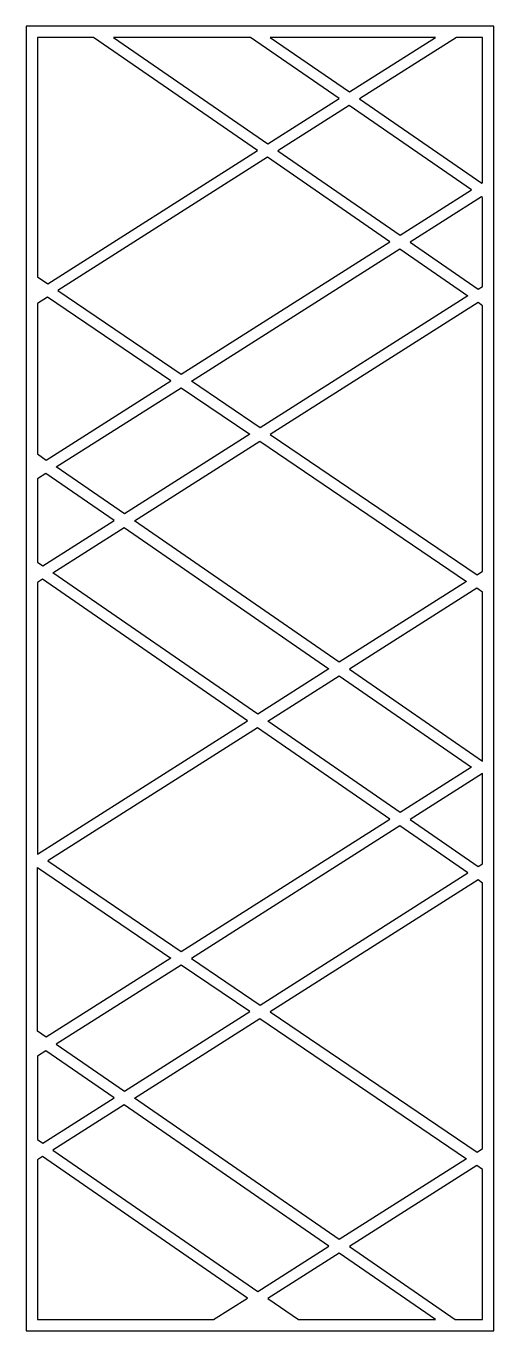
# Model space of a CAD drawing. Header units: millimetres. Extents: x 753 to 960, y 260 to 840.
import ezdxf

# ---------------------------------------------------------------- set-up
doc = ezdxf.new("R2010")
doc.units = ezdxf.units.MM
doc.layers.add('Layer 01', color=1, linetype='Continuous')

msp = doc.modelspace()

# ---------------------------------------------------------------- linework, layer by layer
at = {"layer": 'Layer 01'}
for points in [[(752.59, 259.91), (960.09, 259.91), (960.09, 839.5), (752.59, 839.5)], [(855.21, 784.29), (782.55, 834.5), (757.59, 834.5), (757.59, 728.19), (762.15, 725.09)], [(859.79, 787.21), (891.42, 807.33), (852.09, 834.5), (791.35, 834.5)], [(860.89, 834.5), (896, 810.24), (934.14, 834.5)], [(900.46, 807.15), (954.73, 769.66), (955.09, 769.89), (955.09, 834.5), (943.46, 834.5)], [(895.89, 804.24), (864.26, 784.12), (918.52, 746.63), (950.15, 766.75)], [(821.41, 684.85), (913.94, 743.71), (859.68, 781.21), (766.65, 722.03)], [(953.19, 722.67), (955.09, 723.88), (955.09, 763.33), (954.61, 763.66), (922.98, 743.54)], [(825.91, 681.79), (918.4, 740.63), (948.61, 719.76), (856.39, 661.09)], [(757.59, 716.27), (757.59, 649.45), (761.51, 646.75), (816.81, 681.93), (762.06, 719.11)], [(952.62, 595.75), (955.09, 597.32), (955.09, 715.28), (953.07, 716.67), (860.9, 658.04)], [(851.79, 658.17), (796.18, 622.79), (765.97, 643.66), (821.32, 678.87)], [(800.64, 619.71), (856.3, 655.11), (948.02, 592.83), (891.53, 556.89)], [(759.97, 599.76), (791.6, 619.88), (761.39, 640.75), (757.59, 638.33), (757.59, 601.4)], [(886.95, 553.98), (855.33, 533.86), (764.43, 596.67), (796.06, 616.79)], [(759.85, 593.76), (757.59, 592.32), (757.59, 471.69), (850.75, 530.95)], [(896, 553.81), (955.09, 512.98), (955.09, 588.03), (952.53, 589.77)], [(950.15, 510.31), (918.52, 490.19), (859.79, 530.78), (891.42, 550.9)], [(821.41, 428.42), (913.94, 487.28), (855.21, 527.86), (762.15, 468.66)], [(922.98, 487.11), (953.19, 466.24), (955.09, 467.45), (955.09, 507.53)], [(948.61, 463.32), (918.4, 484.2), (825.91, 425.36), (856.39, 404.66)], [(757.59, 465.71), (816.81, 425.5), (761.51, 390.32), (757.59, 393.02)], [(860.9, 401.6), (952.62, 339.32), (955.09, 340.89), (955.09, 458.84), (953.07, 460.24)], [(851.79, 401.74), (821.32, 422.44), (765.97, 387.23), (796.18, 366.36)], [(856.3, 398.68), (948.02, 336.4), (891.53, 300.46), (800.64, 363.27)], [(757.59, 344.97), (759.97, 343.33), (791.6, 363.45), (761.39, 384.32), (757.59, 381.9)], [(796.06, 360.36), (764.43, 340.24), (855.33, 277.43), (886.95, 297.55)], [(757.59, 335.89), (757.59, 264.91), (835.64, 264.91), (850.75, 274.52), (759.85, 337.33)], [(955.09, 331.6), (952.53, 333.34), (896, 297.38), (942.99, 264.91), (955.09, 264.91)], [(859.79, 274.35), (873.45, 264.91), (934.19, 264.91), (891.42, 294.46)]]:
    msp.add_lwpolyline(points, close=True, dxfattribs=at)

doc.saveas('drawing.dxf')
